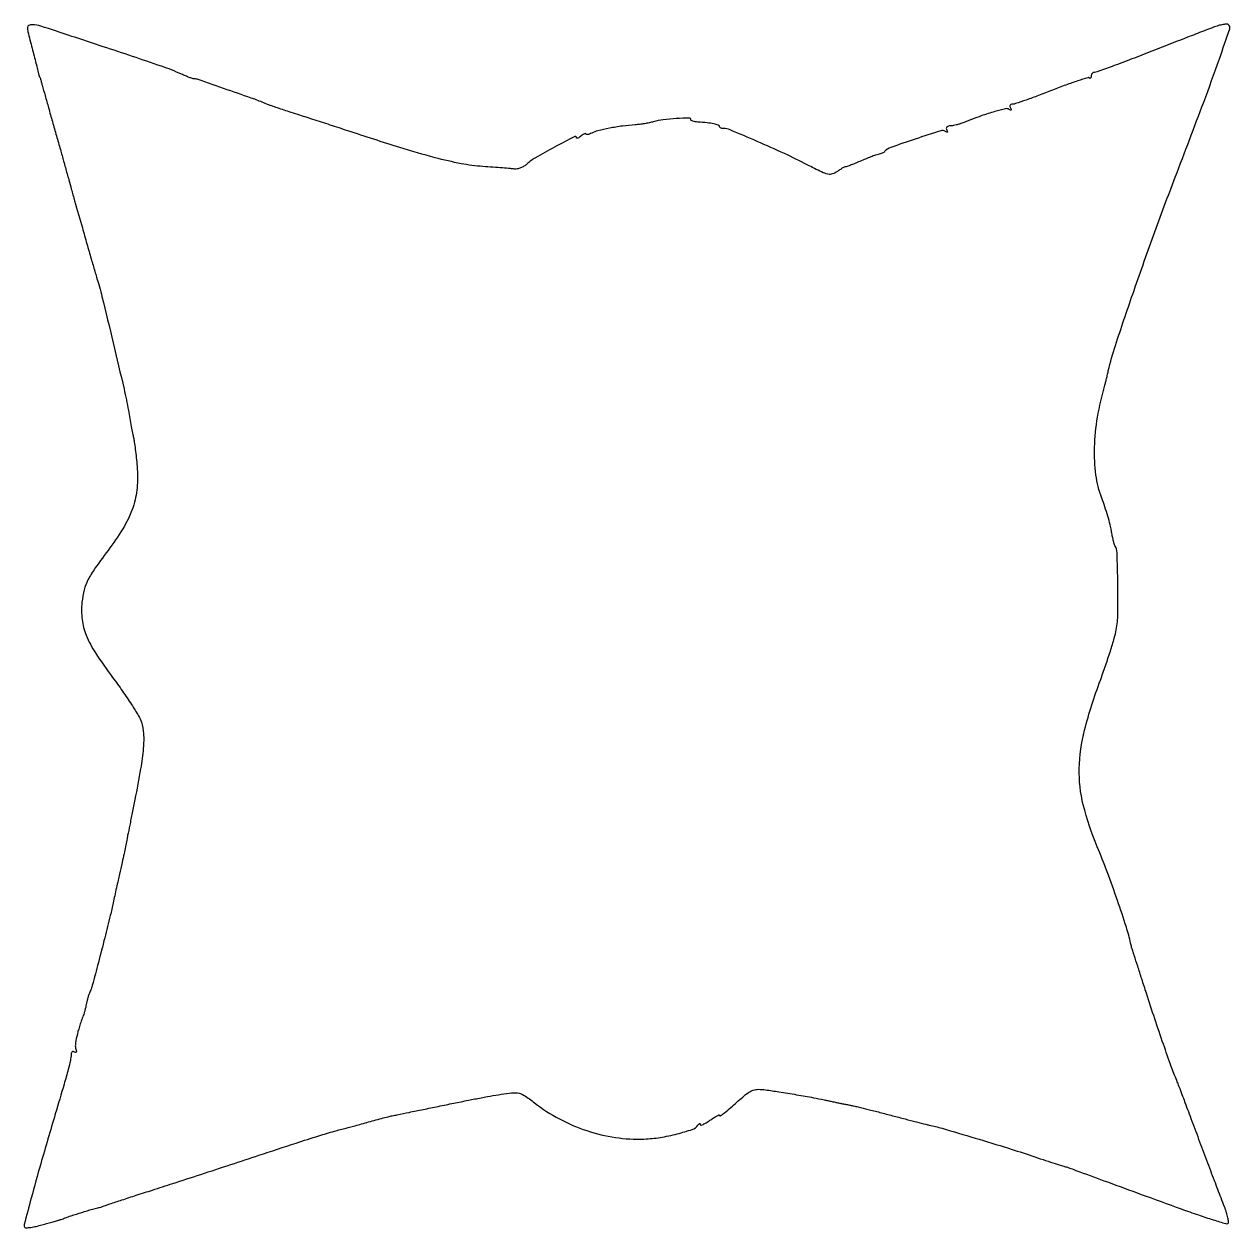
# Model space of a CAD drawing. Extents: x 0 to 380, y 0 to 379.
import ezdxf

# ---------------------------------------------------------------- set-up
doc = ezdxf.new("R2010")
doc.units = 0

msp = doc.modelspace()

# ---------------------------------------------------------------- linework, layer by layer
msp.add_lwpolyline([(374.5, 378.192255, 0.002431), (372.07885, 377.267089, 0.000316), (366.92508, 375.265222, 0.000368), (360.814363, 372.88202, 0.000308), (354.330059, 370.343014, -0.00212), (348.0547, 367.912016, -0.003246), (342.592771, 365.86326, -0.001138), (337.869661, 364.138718, -0.087173), (337.080059, 364, 0.107202), (336.667984, 363.910622, 0.099514), (336.317267, 363.657292, 0.095829), (336.082133, 363.278718, 0.091434), (336, 362.833333, -0.045746), (335.962318, 362.422325, -0.135409), (335.839659, 362.169716, -0.259828), (335.660433, 362.106082, -0.15578), (335.454158, 362.212509, 0.279367), (334.974596, 362.330148, 0.003399), (331.806799, 361.311627, 0.008889), (328.100248, 360.018559, 0.005552), (323.804118, 358.379176, -0.004024), (319.447513, 356.701446, -0.005726), (315.547891, 355.286383, -0.003336), (312.247327, 354.15596, -0.081002), (311.290943, 354, 0.082792), (310.787925, 353.916134, 0.176349), (310.485427, 353.671755, 0.184714), (310.418888, 353.299452, 0.091535), (310.595492, 352.845492, -0.029647), (310.834349, 352.402278, -0.27724), (310.812366, 352.195418, -0.345129), (310.633887, 352.148059, -0.037089), (310.228136, 352.359004, 0.19827), (309.082746, 352.546328, 0.012804), (305.746306, 351.676748, 0.015463), (301.426982, 350.286048, 0.007532), (296, 348.258921, -0.008285), (294.592702, 347.735669, -0.023912), (293.596425, 347.436643, -0.027249), (292.650396, 347.2554, -0.0137), (291.440983, 347.125, 0.07352), (290.870789, 346.993426, 0.15454), (290.521051, 346.710481, 0.180651), (290.429247, 346.312084, 0.106046), (290.595492, 345.845492, -0.028948), (290.845143, 345.383794, -0.323944), (290.808159, 345.190175, -0.30897), (290.608399, 345.158721, -0.027611), (290.138093, 345.414654, 0.218302), (288.661262, 345.598298, 0.003676), (280.656098, 343.003129, 0.005366), (272.921769, 340.340274, 0.124311), (271, 339.054479, -0.080276), (270.707005, 338.819088, -0.025697), (270.20625, 338.567726, -0.024893), (269.610918, 338.340877, -0.025407), (269, 338.176079, 0.031882), (268.164488, 337.939056, 0.006126), (266.686077, 337.395339, 0.006502), (264.974278, 336.716235, 0.005952), (263.229197, 335.973107, -0.005243), (261.575502, 335.266125, -0.008356), (260.145616, 334.700308, -0.003105), (258.918985, 334.247154, -0.262328), (258.729197, 334.278839, 0.298151), (258.557114, 334.295931, 0.008618), (257.88048, 333.928256, 0.014729), (257.074618, 333.440317, 0.009279), (256.161799, 332.825882, -0.072187), (254.569661, 332.023354, -0.135016), (253.139524, 331.945545, -0.059933), (251.163037, 332.630895, -0.005921), (246.661799, 334.891054, 0.010662), (239.470886, 338.416791, 0.006527), (230.851557, 342.281315, 0.002947), (222.406909, 345.876952, 0.09705), (220.25, 346.32126, -0.047635), (219.771611, 346.371607, -0.067213), (219.367188, 346.512067, -0.086889), (219.094427, 346.715932, -0.191182), (219, 346.953862, 0.324277), (218.678361, 347.397644, 0.028005), (217.246471, 347.779307, 0.024871), (215.144594, 348.107217, 0.010031), (212.25, 348.353756, -0.025558), (211.38791, 348.454219, -0.039501), (210.660937, 348.63681, -0.046279), (210.144239, 348.866023, -0.271591), (210, 349.11198, 0.421711), (209.494257, 349.604973, 0.007918), (205.416521, 349.436195, 0.016876), (201.295117, 349.060311, 0.036875), (198.187766, 348.435546, -0.016971), (196.942362, 348.133161, -0.009466), (195.408281, 347.845563, -0.009434), (193.843916, 347.613095, -0.015092), (192.5, 347.480327, 0.015681), (188.489165, 347.079321, 0.014013), (184.356943, 346.416565, 0.013091), (180.744165, 345.634297, 0.063079), (178.783745, 344.884264, -0.027303), (178.099216, 344.564669, -0.054359), (177.523975, 344.403234, -0.09483), (177.141003, 344.412467, -0.353061), (177, 344.587261, 0.38557), (176.871505, 344.729118, 0.118535), (176.559375, 344.686025, 0.055341), (176.076289, 344.432228, 0.02461), (175.5, 344, -0.02535), (174.923691, 343.569087, -0.057416), (174.440625, 343.319658, -0.124504), (174.129542, 343.283976, -0.375622), (174, 343.432083, 0.561206), (173.43333, 343.777942, 0.003522), (167.050431, 340.43975, 0.008674), (161.086731, 337.133118, 0.056665), (158.33733, 335.099644, -0.050835), (157.458775, 334.43392, -0.042015), (156.407224, 333.909153, -0.043735), (155.349486, 333.591797, -0.082026), (154.459784, 333.555844, 0.0097), (153.269246, 333.679985, 0.001263), (150.725687, 333.888955, 0.00147), (147.706672, 334.120381, 0.001229), (144.5, 334.348789, -0.030997), (137.714201, 335.240268, -0.016556), (129.465276, 337.134395, -0.011238), (118.373169, 340.339494, -0.003576), (102, 345.600861, 0.000504), (96.46484, 347.417126, 0.000524), (90.996875, 349.198898, 0.000504), (86.26354, 350.730532, 0.002286), (83.5, 351.60777, -0.003776), (81.439063, 352.268749, -0.003738), (79.38125, 352.962998, -0.003669), (77.589475, 353.597206, -0.01443), (76.5, 354.027804, 0.015951), (72.709684, 355.512562, 0.00183), (64.063026, 358.549741, 0.000506), (54.614239, 361.819152, 0.083218), (53.535174, 362, -0.08017), (53.089812, 362.071872, -0.008449), (52.091908, 362.421384, -0.010278), (50.911423, 362.885164, -0.008074), (49.651129, 363.434499, 0.025022), (43.354237, 365.928875, 0.00168), (24.993148, 372.090463, 0.000653), (5.337786, 378.58451, 0.079617), (2.745034, 379, 0.093393), (1.569341, 378.778466, 0.303817), (1.138395, 378.159766, 0.06621), (1.299252, 376.75161, 0.002538), (2.609028, 371.644345, -0.001091), (3.248148, 369.18185, -0.001313), (3.837777, 366.864276, -0.001119), (4.324916, 364.909815, -0.008846), (4.532517, 364, 0.009156), (4.6641, 363.424982, 0.014712), (4.799555, 362.940625, 0.008481), (4.928307, 362.550899, 0.318883), (5, 362.5, -0.310758), (5.073327, 362.449555, -0.008225), (5.215382, 362.059375, -0.014435), (5.367256, 361.575004, -0.009021), (5.518331, 361, 0.008095), (5.784314, 359.97996, 0.00042), (6.696896, 356.709375, 0.000666), (7.790417, 352.82293, 0.000483), (9.01748, 348.5, -0.000334), (10.287169, 344.031978, -0.000368), (11.510747, 339.703125, -0.000342), (12.551062, 336.00258, -0.00187), (13.104488, 334, 0.000579), (14.154367, 330.162411, 0.00131), (14.959976, 327.260804, 0.000738), (16.01347, 323.525788, 0.000082), (18.433343, 315, 0.000536), (19.860853, 309.994104, 0.000645), (21.214141, 305.290625, 0.00055), (22.363618, 301.331127, 0.004335), (22.914662, 299.5, -0.015082), (24.614913, 293.376049, -0.00156), (28.137917, 278.824651, -0.001673), (31.554436, 264.303196, -0.013082), (32.944588, 257.5, 0.001388), (33.391287, 255.019531, 0.001366), (33.854136, 252.528125, 0.001341), (34.271629, 250.346696, 0.00522), (34.547733, 249, -0.018373), (34.792467, 247.623203, -0.004298), (35.097679, 245.29918, -0.004425), (35.402358, 242.617625, -0.004332), (35.661855, 239.912102, -0.044253), (35.651785, 233.16397, -0.057959), (34.393122, 227.132459, -0.052281), (31.653995, 221.096053, -0.028212), (27.127769, 214.289845, 0.006426), (22.411375, 207.826816, 0.036035), (20.191422, 204.16934, 0.057616), (19.018622, 201.038147, 0.034058), (18.322193, 197.103468, 0.056801), (18.356713, 191.699054, 0.067055), (19.639577, 186.752982, 0.048304), (22.574418, 181.173299, 0.01539), (27.968949, 173.480014, -0.008194), (31.080833, 169.175215, -0.009511), (33.894835, 164.977092, -0.008658), (36.141364, 161.347017, -0.054575), (37.043054, 159.369545, -0.067649), (37.707671, 155.792019, -0.033416), (37.623306, 151.161593, -0.021837), (36.789988, 144.722019, -0.006548), (34.966047, 135, 0.000218), (34.125851, 130.814652, 0.000272), (33.348668, 126.923437, 0.00022), (32.699303, 123.65546, 0.002071), (32.426719, 122.25, -0.003459), (32.019349, 120.180336, -0.002697), (31.549005, 117.936863, -0.002077), (30.945592, 115.189544, -0.000874), (30.11238, 111.5, 0.001375), (29.687941, 109.611732, 0.000675), (29.157597, 107.20625, 0.00067), (28.613436, 104.706119, 0.000976), (28.140868, 102.5, -0.00799), (27.228641, 98.51517, -0.001611), (25.470807, 91.461919, -0.001778), (23.471867, 83.666789, -0.002273), (21.57204, 76.5, -0.015228), (21.424342, 76.012407, -0.006072), (21.193557, 75.353125, -0.006002), (20.927272, 74.64754, -0.007518), (20.662679, 74, 0.020804), (20.391661, 73.282902, 0.010307), (20.104937, 72.353125, 0.010211), (19.846797, 71.37525, 0.014726), (19.66187, 70.5, -0.012137), (19.481667, 69.624738, -0.008477), (19.237933, 68.646875, -0.008558), (18.972179, 67.716889, -0.017546), (18.726188, 67, 0.015182), (17.511364, 63.513414, 0.022132), (16.672853, 60.369659, 0.022714), (16.228947, 57.798732, 0.123615), (16.397383, 56.406821, -0.038457), (16.563605, 55.848844, -0.161163), (16.526741, 55.505391, -0.324604), (16.325145, 55.390887, -0.111047), (15.988546, 55.507079, 0.113771), (15.606172, 55.636774, 0.171815), (15.26791, 55.554042, 0.151008), (15.027274, 55.262996, 0.083376), (14.923489, 54.809017, -0.037917), (14.659385, 52.852566, -0.012457), (13.982682, 50.024798, -0.006194), (12.697362, 45.419833, -0.00088), (9.923895, 36, 0.001698), (5.337374, 20.327713, 0.004996), (2.325995, 9.502146, 0.001673), (0.131587, 1.185425, 0.266029), (0.374322, 0.292345, 0.221634), (0.817418, 0.131013, 0.015169), (2.179437, 0.291615, 0.019385), (3.849132, 0.606628, 0.013197), (5.721323, 1.087932, -0.00058), (7.588527, 1.618519, -0.000835), (9.243139, 2.083638, -0.000437), (10.646379, 2.474248, -0.013305), (11, 2.562289, 0.02502), (11.282091, 2.639579, 0.004595), (11.79375, 2.81292, 0.004927), (12.389057, 3.027323, 0.004464), (13, 3.26041, -0.01514), (14.914568, 3.944405, -0.003286), (18.261385, 5.002752, -0.002998), (21.61353, 6.016621, -0.019831), (23.309651, 6.446198, 0.016377), (23.872043, 6.58451, 0.007659), (24.59096, 6.798432, 0.007579), (25.338736, 7.045985, 0.010535), (26, 7.291814, -0.014437), (27.057648, 7.675634, -0.000599), (30.878125, 8.933433, -0.001039), (35.4106, 10.409197, -0.000737), (40.5, 12.046322, 0.00104), (46.905536, 14.111093, 0.000411), (55.703125, 16.975139, 0.000407), (65.199123, 20.083757, 0.00051), (74, 22.982712, -0.000853), (85.742922, 26.841849, -0.003508), (92.875748, 29.117219, -0.005702), (97.77648, 30.581669, -0.013142), (101.5, 31.54312, 0.010427), (102.144709, 31.705861, 0.000851), (103.821875, 32.169696, 0.001143), (105.82058, 32.731044, 0.000879), (108, 33.352664, -0.003233), (110.28906, 33.993917, -0.003099), (112.61875, 34.614843, -0.003069), (114.680762, 35.137272, -0.01115), (116, 35.431864, 0.001074), (117.571187, 35.749621, 0.00011), (121.290625, 36.511005, 0.000137), (125.721924, 37.420389, 0.000109), (130.5, 38.403389, -0.000799), (135.350915, 39.394404, -0.000907), (140.003125, 40.3283, -0.000823), (143.958039, 41.10799, -0.005061), (146, 41.485646, -0.005605), (152.840087, 42.600374, -0.07067), (155.447893, 42.624456, -0.111354), (157.527173, 41.856812, -0.021629), (160.807114, 39.521615, 0.043235), (168.629362, 34.446397, 0.042306), (177.263782, 30.749261, 0.042857), (186.283216, 28.596061, 0.047166), (195.249345, 28.107649, 0.029662), (200.319999, 28.612056, 0.023376), (205.722886, 29.736552, 0.019391), (210.437448, 31.147136, 0.155523), (212.234687, 32.479879, -0.036581), (212.519158, 32.819485, -0.135129), (212.758058, 32.960024, -0.319772), (212.914923, 32.901719, -0.145315), (212.984687, 32.681906, 0.470831), (213.196275, 32.513586, 0.051048), (213.876752, 32.731632, 0.034372), (214.847311, 33.237928, 0.017311), (216, 34, -0.011623), (217.151302, 34.780118, -0.022025), (218.11875, 35.34468, -0.022926), (218.841783, 35.68362, -0.534451), (219, 35.577882, 0.600139), (219.268138, 35.434945, 0.018519), (220.544316, 36.362153, 0.012505), (222.627776, 38.082993, 0.002392), (226.316965, 41.319702, -0.027157), (228.174545, 42.793326, -0.077255), (229.64895, 43.527752, -0.079918), (231.247547, 43.766803, -0.030492), (233.5, 43.604291, -0.006156), (237.741608, 42.983605, -0.002772), (243.293728, 42.069611, -0.002609), (248.662656, 41.126326, -0.009918), (252, 40.453387, 0.001585), (253.120735, 40.207898, 0.001009), (254.426562, 39.928956, 0.001013), (255.708733, 39.660482, 0.001882), (256.75, 39.448736, -0.000132), (257.774265, 39.244177, -0.000077), (259, 38.998848, -0.000077), (260.225731, 38.753124, -0.000132), (261.25, 38.547341, -0.010765), (262.638593, 38.236737, -0.001208), (265.776563, 37.455488, -0.001467), (269.506163, 36.505724, -0.00119), (273.5, 35.466043, 0.000688), (277.439699, 34.436233, 0.000931), (281.003125, 33.517097, 0.000623), (283.997029, 32.754777, 0.010306), (285, 32.522613, -0.019497), (289.106641, 31.492161, -0.001684), (299.464696, 28.421432, -0.002419), (309.959268, 25.216307, -0.006462), (317.399718, 22.798636, 0.001261), (320.88921, 21.624504, 0.001774), (324.008352, 20.596018, 0.001034), (326.6436, 19.743463, 0.024346), (327.399718, 19.540583, -0.01645), (327.926844, 19.408029, -0.007179), (328.617417, 19.199234, -0.007095), (329.345208, 18.956306, -0.0094), (330, 18.71346, 0.005434), (332.410798, 17.797535, 0.000221), (341.148692, 14.590394, 0.000372), (351.80612, 10.693038, 0.000227), (364.389873, 6.108311, 0.004649), (369.771479, 4.206837, 0.007303), (374.433574, 2.683917, 0.002681), (378.44051, 1.462992, 0.214182), (379.076265, 1.547135, 0.288567), (379.290779, 1.985211, 0.024378), (379.087436, 3.284328, 0.02644), (378.657446, 4.921258, 0.017003), (377.995778, 6.769705, -0.003477), (376.917073, 9.544312, -0.000563), (374.862802, 14.957351, -0.000621), (372.459339, 21.336017, -0.000546), (369.966126, 28, 0.000399), (367.548974, 34.466491, 0.000558), (365.378018, 40.240625, 0.000331), (363.539316, 45.104786, 0.007458), (362.986922, 46.5, -0.011067), (361.249446, 50.982693, -0.003203), (358.765801, 57.976508, -0.003188), (356.040007, 65.974963, -0.003197), (353.41905, 74, 0.000321), (351.973303, 78.514517, 0.000445), (350.670121, 82.5625, 0.000276), (349.56855, 85.967411, 0.005545), (349.221154, 87, -0.008606), (349.001743, 87.665625, -0.005918), (348.775016, 88.42716, -0.005967), (348.57417, 89.165503, -0.01208), (348.437145, 89.752033, 0.026028), (347.113232, 94.781586, 0.005791), (344.306984, 103.221074, 0.006323), (341.044328, 112.292959, 0.00934), (337.933683, 120.159294, -0.037581), (333.559085, 133.354815, -0.06603), (332.263522, 144.758614, -0.059511), (333.944308, 156.893933, -0.025226), (338.916451, 172.580384, 0.006602), (340.546491, 177.127741, 0.006411), (342.072514, 181.761113, 0.006345), (343.310129, 185.868636, 0.023529), (343.934334, 188.5, 0.043118), (344.433321, 193.489349, 0.007574), (344.417729, 202.927141, 0.004042), (344.173211, 212.75168, 0.130892), (343.48879, 215.018138, -0.072788), (343.276016, 215.510036, -0.008392), (342.981848, 216.680867, -0.009965), (342.68142, 218.094271, -0.007976), (342.412622, 219.627431, 0.023789), (342.012648, 221.54942, 0.008517), (341.266485, 224.24785, 0.008427), (340.34652, 227.183704, 0.00987), (339.372505, 229.934954, -0.057754), (337.539371, 237.278801, -0.039179), (337.100175, 245.896845, -0.035404), (338.038468, 255.423177, -0.028142), (340.347199, 265.5, 0.009777), (340.504708, 266.0875, 0.001591), (340.784404, 267.234375, 0.001753), (341.104631, 268.586678, 0.001543), (341.429483, 270, -0.023991), (343.655667, 278.018414, -0.003428), (349.112949, 294.180312, -0.004015), (355.663879, 312.668481, -0.004047), (362.493918, 331, 0.00125), (371.444079, 354.617146, 0.005859), (376.399095, 368.274972, 0.0031), (379.634324, 377.716729, 0.303367), (379.280828, 379.018413, 0.197847), (378.749718, 379.197894, 0.026595), (377.554368, 379.056258, 0.027388), (376.088978, 378.71951, 0.019876)], format="xyb", close=True)

doc.saveas('drawing.dxf')
